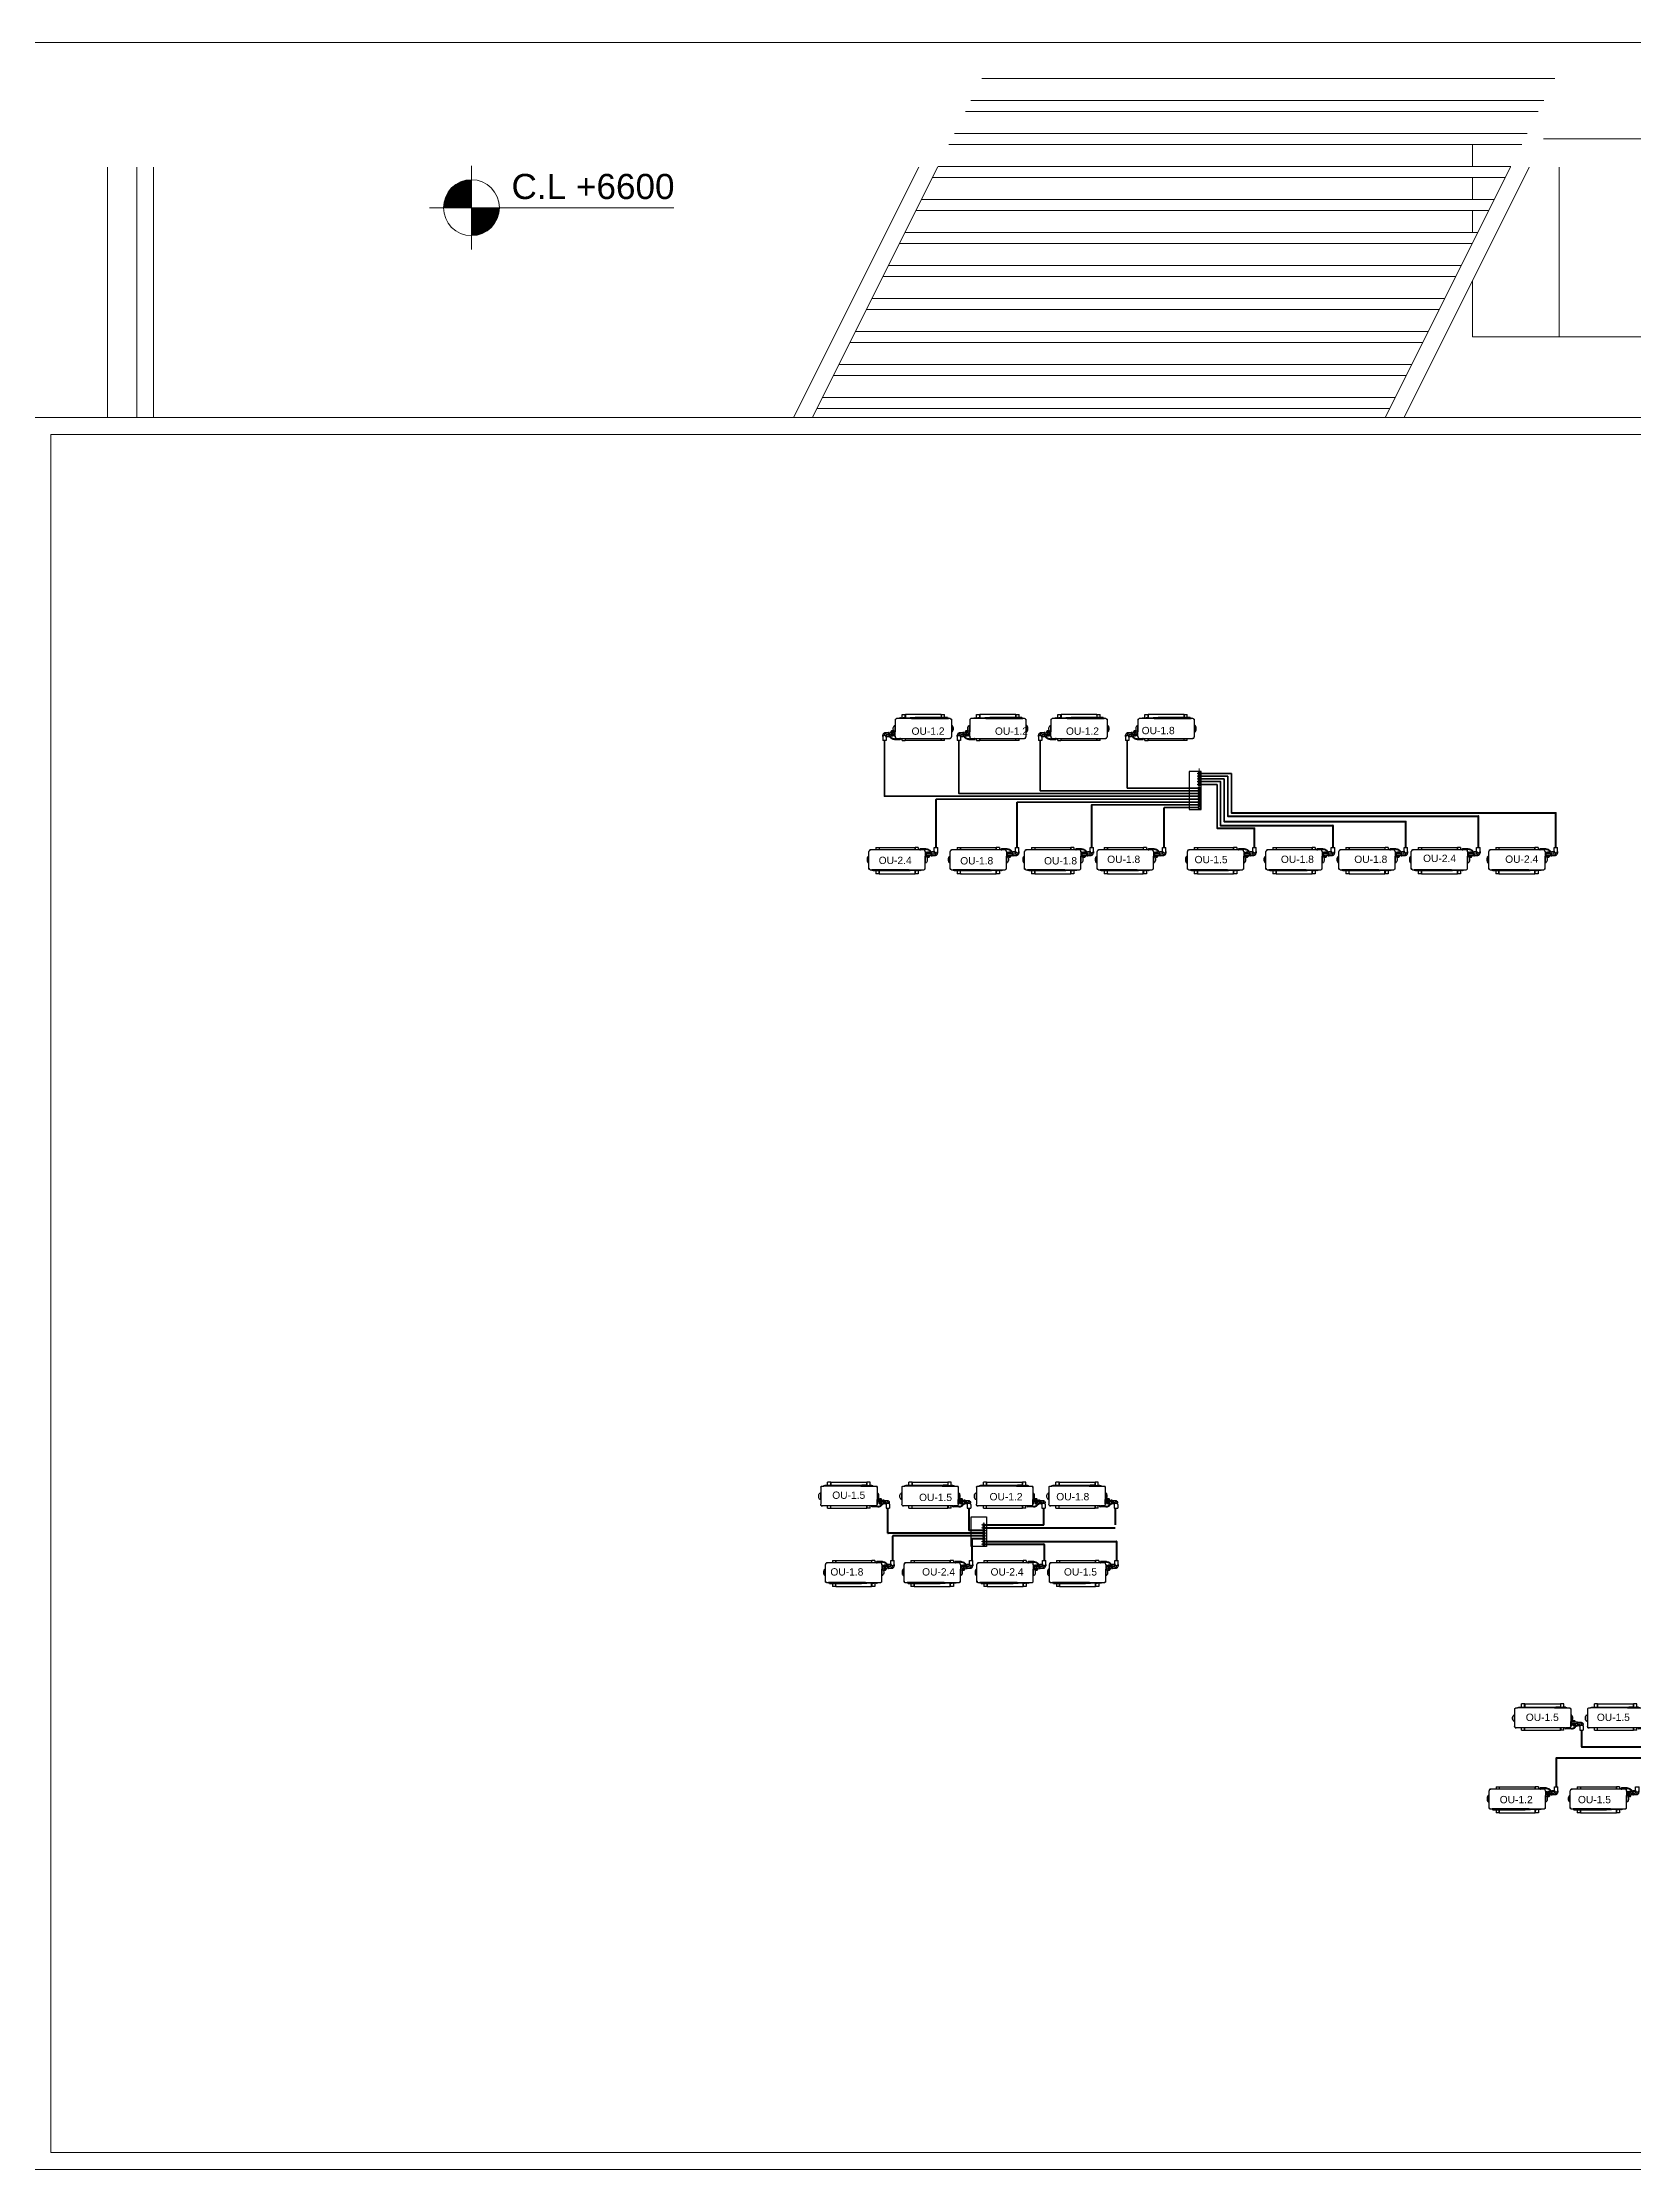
# Model space of a CAD drawing. Header units: millimetres. Extents: x -160614 to 59925, y -157025 to 0.
# Drawn here: x 480 to 22180, y -110198 to -81182 of the extents above; entities that cross this region are included whole.
import ezdxf

# ---------------------------------------------------------------- set-up
doc = ezdxf.new("R2010")
doc.units = ezdxf.units.MM
doc.header["$LTSCALE"] = 8
doc.linetypes.add('AXES', pattern=[50.8, 31.75, -6.35, 6.35, -6.35])
for name, color, linetype in [('12-EQUIPMENT', 12, 'Continuous'), ('A-OPEN', 4, 'Continuous'), ('A-Wall-cmu-patt', 9, 'Continuous'), ('ProfileEdges', 7, 'Continuous'), ('REF', 42, 'Continuous'), ('REF-thin', 8, 'Continuous')]:
    doc.layers.add(name, color=color, linetype=linetype)
for name, color, linetype, lineweight in [('Dims', 9, 'Continuous', 5), ('Frame', 9, 'Continuous', 9), ('Proj', 9, 'Continuous', 5)]:
    doc.layers.add(name, color=color, linetype=linetype, lineweight=lineweight)
doc.styles.add('ARIAL', font='arial.ttf')
doc.styles.get("Standard").update_dxf_attribs({"font": 'ARIALUNI.TTF'})

# ---------------------------------------------------------------- blocks, each defined once
blk = doc.blocks.new('pl')
at = {"layer": 'ProfileEdges', "color": 1}
for p, q in [((-0.498, 0.066), (-0.5, 0.058)), ((-0.5, 0.058), (-0.5, 0.048)), ((-0.5, 0.048), (-0.5, 0.038)), ((-0.5, 0.038), (-0.498, 0.029)), ((-0.495, 0.074), (-0.498, 0.066)), ((-0.498, 0.029), (-0.495, 0.022)), ((-0.491, 0.08), (-0.495, 0.074)), ((-0.495, 0.022), (-0.491, 0.016)), ((-0.487, 0.084), (-0.491, 0.08)), ((-0.491, 0.016), (-0.487, 0.012)), ((-0.482, 0.085), (-0.487, 0.084)), ((-0.487, 0.012), (-0.482, 0.011)), ((-0.482, 0.081), (-0.482, 0.085)), ((-0.482, 0.085), (-0.478, 0.085)), ((-0.482, 0.076), (-0.482, 0.081)), ((-0.482, 0.081), (-0.478, 0.081)), ((-0.482, 0.07), (-0.482, 0.076)), ((-0.482, 0.076), (-0.478, 0.076)), ((-0.482, 0.063), (-0.482, 0.07)), ((-0.482, 0.07), (-0.478, 0.07)), ((-0.482, 0.056), (-0.482, 0.063)), ((-0.482, 0.063), (-0.478, 0.063)), ((-0.482, 0.048), (-0.482, 0.056)), ((-0.482, 0.056), (-0.478, 0.056)), ((-0.482, 0.048), (-0.478, 0.048)), ((-0.482, 0.04), (-0.482, 0.048)), ((-0.482, 0.033), (-0.482, 0.04)), ((-0.482, 0.04), (-0.478, 0.04)), ((-0.482, 0.026), (-0.482, 0.033)), ((-0.482, 0.033), (-0.478, 0.033)), ((-0.482, 0.02), (-0.482, 0.026)), ((-0.482, 0.026), (-0.478, 0.026)), ((-0.482, 0.015), (-0.482, 0.02)), ((-0.482, 0.02), (-0.478, 0.02)), ((-0.482, 0.011), (-0.482, 0.015)), ((-0.482, 0.015), (-0.478, 0.015)), ((-0.478, 0.011), (-0.482, 0.011)), ((-0.477, 0.144), (-0.478, 0.139)), ((-0.478, 0.085), (-0.478, 0.139)), ((-0.478, 0.081), (-0.478, 0.085)), ((-0.478, 0.076), (-0.478, 0.081)), ((-0.478, 0.07), (-0.478, 0.076)), ((-0.478, 0.063), (-0.478, 0.07)), ((-0.478, 0.056), (-0.478, 0.063)), ((-0.478, 0.048), (-0.478, 0.056)), ((-0.478, 0.04), (-0.478, 0.048)), ((-0.478, 0.033), (-0.478, 0.04)), ((-0.478, 0.026), (-0.478, 0.033)), ((-0.478, 0.02), (-0.478, 0.026)), ((-0.478, 0.015), (-0.478, 0.02)), ((-0.478, 0.011), (-0.478, 0.015)), ((-0.478, -0.049), (-0.478, 0.011)), ((-0.475, 0.148), (-0.477, 0.144)), ((-0.472, 0.152), (-0.475, 0.148)), ((-0.472, 0.158), (-0.472, 0.153)), ((-0.472, 0.158), (-0.458, 0.158)), ((-0.468, 0.156), (-0.472, 0.153)), ((-0.472, 0.153), (-0.472, 0.152)), ((-0.463, 0.158), (-0.468, 0.156)), ((-0.458, 0.158), (-0.463, 0.158)), ((-0.399, 0.158), (-0.458, 0.158)), ((-0.399, 0.183), (-0.363, 0.183)), ((-0.399, 0.183), (-0.399, 0.158)), ((-0.363, 0.158), (-0.399, 0.158)), ((-0.363, 0.183), (-0.363, 0.158)), ((-0.362, 0.158), (-0.363, 0.158)), ((-0.362, 0.183), (0.046, 0.183)), ((-0.362, 0.183), (-0.362, 0.158)), ((0.046, 0.158), (-0.362, 0.158)), ((0.046, 0.183), (0.046, 0.158)), ((0.047, 0.158), (0.046, 0.158)), ((0.083, 0.183), (0.047, 0.183)), ((0.047, 0.158), (0.047, 0.183)), ((0.083, 0.158), (0.047, 0.158)), ((0.083, 0.183), (0.083, 0.158)), ((0.102, 0.158), (0.083, 0.158)), ((0.102, 0.169), (0.103, 0.17)), ((0.102, 0.169), (0.102, 0.169)), ((0.102, 0.168), (0.102, 0.169)), ((0.102, 0.167), (0.102, 0.168)), ((0.102, 0.168), (0.102, 0.158)), ((0.102, 0.166), (0.102, 0.167)), ((0.103, 0.166), (0.102, 0.166)), ((0.102, 0.158), (0.108, 0.158)), ((0.103, 0.17), (0.104, 0.17)), ((0.103, 0.17), (0.103, 0.17)), ((0.103, 0.165), (0.103, 0.166)), ((0.103, 0.166), (0.103, 0.165)), ((0.103, 0.165), (0.103, 0.165)), ((0.104, 0.164), (0.103, 0.165)), ((0.103, 0.165), (0.104, 0.165)), ((0.104, 0.17), (0.105, 0.17)), ((0.17, 0.17), (0.104, 0.17)), ((0.104, 0.165), (0.105, 0.164)), ((0.105, 0.164), (0.104, 0.164)), ((0.106, 0.164), (0.105, 0.164)), ((0.105, 0.164), (0.105, 0.164)), ((0.105, 0.164), (0.106, 0.164)), ((0.105, 0.164), (0.105, 0.164)), ((0.106, 0.164), (0.106, 0.164)), ((0.108, 0.164), (0.106, 0.164)), ((0.108, 0.164), (0.108, 0.158)), ((0.17, 0.164), (0.108, 0.164)), ((0.142, 0.158), (0.108, 0.158)), ((0.156, 0.158), (0.142, 0.158)), ((0.147, 0.158), (0.142, 0.158)), ((0.152, 0.156), (0.147, 0.158)), ((0.156, 0.153), (0.152, 0.156)), ((0.156, 0.158), (0.156, 0.153)), ((0.156, 0.152), (0.156, 0.153)), ((0.159, 0.148), (0.156, 0.152)), ((0.161, 0.144), (0.159, 0.148)), ((0.162, 0.139), (0.161, 0.144)), ((0.162, 0.134), (0.162, 0.139)), ((0.162, 0.134), (0.17, 0.134)), ((0.162, 0.134), (0.162, 0.085)), ((0.162, 0.081), (0.162, 0.085)), ((0.162, 0.085), (0.166, 0.085)), ((0.162, 0.076), (0.162, 0.081)), ((0.166, 0.081), (0.162, 0.081)), ((0.162, 0.07), (0.162, 0.076)), ((0.166, 0.076), (0.162, 0.076)), ((0.162, 0.063), (0.162, 0.07)), ((0.166, 0.07), (0.162, 0.07)), ((0.162, 0.056), (0.162, 0.063)), ((0.166, 0.063), (0.162, 0.063)), ((0.162, 0.048), (0.162, 0.056)), ((0.166, 0.056), (0.162, 0.056)), ((0.162, 0.04), (0.162, 0.048)), ((0.166, 0.048), (0.162, 0.048)), ((0.162, 0.033), (0.162, 0.04)), ((0.166, 0.04), (0.162, 0.04)), ((0.162, 0.026), (0.162, 0.033)), ((0.166, 0.033), (0.162, 0.033)), ((0.162, 0.02), (0.162, 0.026)), ((0.166, 0.026), (0.162, 0.026)), ((0.162, 0.015), (0.162, 0.02)), ((0.166, 0.02), (0.162, 0.02)), ((0.162, 0.011), (0.162, 0.015)), ((0.166, 0.015), (0.162, 0.015)), ((0.162, -0.049), (0.162, 0.011)), ((0.166, 0.011), (0.162, 0.011)), ((0.166, 0.081), (0.166, 0.085)), ((0.166, 0.085), (0.171, 0.084)), ((0.166, 0.076), (0.166, 0.081)), ((0.166, 0.07), (0.166, 0.076)), ((0.166, 0.063), (0.166, 0.07)), ((0.166, 0.056), (0.166, 0.063)), ((0.166, 0.048), (0.166, 0.056)), ((0.166, 0.04), (0.166, 0.048)), ((0.166, 0.033), (0.166, 0.04)), ((0.166, 0.026), (0.166, 0.033)), ((0.166, 0.02), (0.166, 0.026)), ((0.166, 0.015), (0.166, 0.02)), ((0.166, 0.011), (0.166, 0.015)), ((0.171, 0.012), (0.166, 0.011)), ((0.17, 0.17), (0.17, 0.17)), ((0.17, 0.17), (0.17, 0.17)), ((0.17, 0.169), (0.17, 0.17)), ((0.17, 0.17), (0.175, 0.17)), ((0.17, 0.169), (0.17, 0.169)), ((0.17, 0.168), (0.17, 0.169)), ((0.17, 0.167), (0.17, 0.168)), ((0.17, 0.166), (0.17, 0.167)), ((0.17, 0.166), (0.17, 0.166)), ((0.17, 0.165), (0.17, 0.166)), ((0.17, 0.165), (0.17, 0.165)), ((0.17, 0.164), (0.17, 0.165)), ((0.17, 0.164), (0.17, 0.164)), ((0.17, 0.164), (0.174, 0.164)), ((0.17, 0.134), (0.17, 0.134)), ((0.17, 0.134), (0.171, 0.133)), ((0.171, 0.133), (0.172, 0.133)), ((0.171, 0.133), (0.171, 0.133)), ((0.171, 0.084), (0.172, 0.083)), ((0.175, 0.016), (0.171, 0.012)), ((0.172, 0.133), (0.172, 0.132)), ((0.172, 0.132), (0.172, 0.132)), ((0.172, 0.132), (0.172, 0.113)), ((0.172, 0.124), (0.172, 0.124)), ((0.172, 0.122), (0.172, 0.122)), ((0.19, 0.113), (0.172, 0.113)), ((0.172, 0.113), (0.172, 0.095)), ((0.19, 0.095), (0.172, 0.095)), ((0.172, 0.083), (0.172, 0.095)), ((0.172, 0.086), (0.172, 0.086)), ((0.172, 0.084), (0.172, 0.084)), ((0.172, 0.083), (0.175, 0.08)), ((0.174, 0.164), (0.178, 0.163)), ((0.175, 0.17), (0.179, 0.169)), ((0.175, 0.08), (0.179, 0.074)), ((0.179, 0.022), (0.175, 0.016)), ((0.178, 0.163), (0.182, 0.163)), ((0.179, 0.169), (0.183, 0.169)), ((0.179, 0.074), (0.182, 0.066)), ((0.182, 0.029), (0.179, 0.022)), ((0.182, 0.163), (0.186, 0.162)), ((0.182, 0.066), (0.184, 0.058)), ((0.184, 0.038), (0.182, 0.029)), ((0.183, 0.169), (0.188, 0.167)), ((0.184, 0.058), (0.184, 0.048)), ((0.184, 0.048), (0.184, 0.038)), ((0.185, 0.126), (0.192, 0.134)), ((0.185, 0.125), (0.185, 0.126)), ((0.185, 0.126), (0.185, 0.126)), ((0.185, 0.12), (0.185, 0.125)), ((0.185, 0.12), (0.185, 0.12)), ((0.185, 0.12), (0.185, 0.12)), ((0.19, 0.114), (0.185, 0.12)), ((0.19, 0.094), (0.185, 0.089)), ((0.185, 0.088), (0.185, 0.089)), ((0.185, 0.088), (0.185, 0.083)), ((0.185, 0.088), (0.185, 0.088)), ((0.185, 0.083), (0.185, 0.083)), ((0.185, 0.083), (0.185, 0.082)), ((0.185, 0.082), (0.192, 0.074)), ((0.186, 0.162), (0.19, 0.161)), ((0.188, 0.167), (0.192, 0.166)), ((0.19, 0.161), (0.194, 0.159)), ((0.19, 0.129), (0.191, 0.13)), ((0.19, 0.128), (0.19, 0.129)), ((0.19, 0.127), (0.19, 0.128)), ((0.19, 0.126), (0.19, 0.127)), ((0.19, 0.127), (0.19, 0.127)), ((0.19, 0.126), (0.19, 0.125)), ((0.19, 0.125), (0.191, 0.123)), ((0.19, 0.114), (0.19, 0.113)), ((0.192, 0.111), (0.19, 0.114)), ((0.19, 0.113), (0.19, 0.11)), ((0.193, 0.095), (0.19, 0.095)), ((0.19, 0.094), (0.19, 0.095)), ((0.19, 0.089), (0.19, 0.094)), ((0.19, 0.087), (0.19, 0.089)), ((0.191, 0.086), (0.19, 0.087)), ((0.191, 0.13), (0.193, 0.132)), ((0.191, 0.13), (0.191, 0.13)), ((0.191, 0.123), (0.192, 0.122)), ((0.192, 0.085), (0.191, 0.086)), ((0.192, 0.166), (0.196, 0.164)), ((0.192, 0.134), (0.205, 0.134)), ((0.192, 0.134), (0.192, 0.134)), ((0.192, 0.122), (0.194, 0.121)), ((0.192, 0.111), (0.192, 0.111)), ((0.205, 0.111), (0.192, 0.111)), ((0.194, 0.084), (0.192, 0.085)), ((0.192, 0.074), (0.205, 0.074)), ((0.192, 0.074), (0.192, 0.074)), ((0.193, 0.132), (0.194, 0.133)), ((0.193, 0.132), (0.193, 0.132)), ((0.194, 0.159), (0.197, 0.157)), ((0.194, 0.133), (0.196, 0.133)), ((0.194, 0.121), (0.196, 0.12)), ((0.196, 0.083), (0.194, 0.084)), ((0.196, 0.164), (0.2, 0.163)), ((0.196, 0.133), (0.199, 0.133)), ((0.196, 0.12), (0.199, 0.12)), ((0.196, 0.098), (0.199, 0.098)), ((0.199, 0.083), (0.196, 0.083)), ((0.197, 0.157), (0.201, 0.155)), ((0.199, 0.133), (0.201, 0.133)), ((0.199, 0.12), (0.201, 0.12)), ((0.199, 0.098), (0.201, 0.098)), ((0.201, 0.083), (0.199, 0.083)), ((0.2, 0.163), (0.204, 0.16)), ((0.201, 0.155), (0.204, 0.153)), ((0.201, 0.133), (0.203, 0.133)), ((0.201, 0.12), (0.203, 0.121)), ((0.203, 0.084), (0.201, 0.083)), ((0.203, 0.133), (0.205, 0.132)), ((0.203, 0.121), (0.205, 0.122)), ((0.205, 0.085), (0.203, 0.084)), ((0.204, 0.16), (0.207, 0.158)), ((0.204, 0.153), (0.205, 0.152)), ((0.205, 0.152), (0.206, 0.152)), ((0.205, 0.134), (0.205, 0.134)), ((0.205, 0.134), (0.212, 0.126)), ((0.205, 0.132), (0.205, 0.132)), ((0.205, 0.132), (0.206, 0.13)), ((0.205, 0.122), (0.206, 0.123)), ((0.208, 0.114), (0.205, 0.111)), ((0.205, 0.111), (0.205, 0.111)), ((0.208, 0.095), (0.205, 0.095)), ((0.206, 0.086), (0.205, 0.085)), ((0.205, 0.074), (0.212, 0.082)), ((0.205, 0.074), (0.205, 0.074)), ((0.206, 0.152), (0.207, 0.151)), ((0.206, 0.13), (0.207, 0.129)), ((0.206, 0.13), (0.206, 0.13)), ((0.206, 0.123), (0.207, 0.125)), ((0.207, 0.087), (0.206, 0.086)), ((0.207, 0.158), (0.209, 0.157)), ((0.207, 0.151), (0.208, 0.15)), ((0.207, 0.129), (0.207, 0.128)), ((0.207, 0.128), (0.208, 0.127)), ((0.207, 0.125), (0.208, 0.126)), ((0.208, 0.089), (0.207, 0.087)), ((0.208, 0.15), (0.209, 0.149)), ((0.208, 0.126), (0.208, 0.127)), ((0.208, 0.127), (0.208, 0.127)), ((0.212, 0.12), (0.208, 0.114)), ((0.208, 0.114), (0.208, 0.113)), ((0.229, 0.113), (0.208, 0.113)), ((0.208, 0.113), (0.208, 0.11)), ((0.208, 0.094), (0.208, 0.095)), ((0.229, 0.095), (0.208, 0.095)), ((0.212, 0.089), (0.208, 0.094)), ((0.208, 0.089), (0.208, 0.094)), ((0.209, 0.157), (0.21, 0.156)), ((0.209, 0.149), (0.21, 0.148)), ((0.21, 0.156), (0.211, 0.155)), ((0.21, 0.148), (0.211, 0.147)), ((0.211, 0.155), (0.212, 0.154)), ((0.211, 0.147), (0.212, 0.146)), ((0.212, 0.154), (0.213, 0.153)), ((0.212, 0.146), (0.213, 0.145)), ((0.212, 0.126), (0.212, 0.126)), ((0.212, 0.126), (0.212, 0.125)), ((0.212, 0.12), (0.212, 0.125)), ((0.212, 0.12), (0.212, 0.12)), ((0.212, 0.12), (0.212, 0.12)), ((0.212, 0.088), (0.212, 0.089)), ((0.212, 0.088), (0.212, 0.088)), ((0.212, 0.088), (0.212, 0.083)), ((0.212, 0.082), (0.212, 0.083)), ((0.212, 0.083), (0.212, 0.083)), ((0.213, 0.153), (0.214, 0.152)), ((0.213, 0.145), (0.213, 0.144)), ((0.213, 0.144), (0.214, 0.143)), ((0.214, 0.152), (0.215, 0.151)), ((0.214, 0.143), (0.215, 0.141)), ((0.215, 0.151), (0.216, 0.15)), ((0.215, 0.141), (0.217, 0.139)), ((0.216, 0.15), (0.217, 0.148)), ((0.217, 0.148), (0.218, 0.147)), ((0.217, 0.139), (0.219, 0.137)), ((0.218, 0.147), (0.219, 0.146)), ((0.219, 0.146), (0.22, 0.145)), ((0.219, 0.137), (0.221, 0.135)), ((0.22, 0.145), (0.221, 0.143)), ((0.221, 0.143), (0.223, 0.141)), ((0.221, 0.135), (0.223, 0.133)), ((0.223, 0.141), (0.224, 0.14)), ((0.223, 0.133), (0.225, 0.132)), ((0.224, 0.14), (0.226, 0.139)), ((0.225, 0.132), (0.228, 0.131)), ((0.226, 0.139), (0.228, 0.137)), ((0.228, 0.137), (0.23, 0.137)), ((0.228, 0.131), (0.231, 0.13)), ((0.229, 0.117), (0.229, 0.117)), ((0.229, 0.116), (0.229, 0.117)), ((0.229, 0.117), (0.229, 0.117)), ((0.229, 0.117), (0.229, 0.117)), ((0.229, 0.117), (0.23, 0.117)), ((0.229, 0.116), (0.229, 0.113)), ((0.229, 0.113), (0.229, 0.113)), ((0.229, 0.113), (0.229, 0.113)), ((0.229, 0.095), (0.229, 0.113)), ((0.229, 0.095), (0.229, 0.095)), ((0.229, 0.095), (0.229, 0.095)), ((0.229, 0.092), (0.229, 0.095)), ((0.229, 0.092), (0.229, 0.091)), ((0.229, 0.092), (0.229, 0.092)), ((0.229, 0.091), (0.229, 0.091)), ((0.229, 0.091), (0.23, 0.091)), ((0.229, 0.091), (0.229, 0.091)), ((0.23, 0.137), (0.232, 0.136)), ((0.23, 0.117), (0.238, 0.117)), ((0.23, 0.117), (0.23, 0.117)), ((0.23, 0.091), (0.238, 0.091)), ((0.23, 0.091), (0.23, 0.091)), ((0.231, 0.13), (0.234, 0.13)), ((0.232, 0.136), (0.234, 0.136)), ((0.234, 0.136), (0.236, 0.136)), ((0.234, 0.13), (0.236, 0.13)), ((0.236, 0.136), (0.237, 0.135)), ((0.236, 0.135), (0.236, 0.136)), ((0.266, 0.136), (0.236, 0.136)), ((0.236, 0.134), (0.236, 0.135)), ((0.236, 0.135), (0.236, 0.135)), ((0.236, 0.135), (0.236, 0.135)), ((0.236, 0.133), (0.236, 0.134)), ((0.236, 0.133), (0.236, 0.133)), ((0.236, 0.132), (0.236, 0.133)), ((0.236, 0.131), (0.236, 0.132)), ((0.236, 0.13), (0.236, 0.131)), ((0.236, 0.13), (0.236, 0.13)), ((0.236, 0.13), (0.236, 0.13)), ((0.236, 0.13), (0.236, 0.13)), ((0.236, 0.13), (0.236, 0.13)), ((0.266, 0.13), (0.236, 0.13)), ((0.237, 0.135), (0.237, 0.135)), ((0.238, 0.117), (0.239, 0.117)), ((0.238, 0.117), (0.238, 0.117)), ((0.238, 0.117), (0.238, 0.117)), ((0.238, 0.117), (0.238, 0.117)), ((0.238, 0.113), (0.239, 0.113)), ((0.238, 0.095), (0.239, 0.095)), ((0.238, 0.091), (0.238, 0.091)), ((0.238, 0.091), (0.239, 0.091)), ((0.238, 0.091), (0.238, 0.091)), ((0.238, 0.091), (0.238, 0.091)), ((0.239, 0.117), (0.239, 0.116)), ((0.239, 0.117), (0.239, 0.117)), ((0.239, 0.116), (0.239, 0.113)), ((0.239, 0.113), (0.257, 0.113)), ((0.239, 0.113), (0.239, 0.113)), ((0.239, 0.096), (0.239, 0.113)), ((0.239, 0.095), (0.239, 0.096)), ((0.239, 0.096), (0.239, 0.095)), ((0.239, 0.095), (0.257, 0.095)), ((0.239, 0.095), (0.239, 0.095)), ((0.239, 0.092), (0.239, 0.095)), ((0.239, 0.095), (0.239, 0.095)), ((0.239, 0.095), (0.239, 0.095)), ((0.239, 0.092), (0.239, 0.092)), ((0.239, 0.091), (0.239, 0.092)), ((0.257, 0.113), (0.258, 0.113)), ((0.257, 0.095), (0.26, 0.095)), ((0.257, 0.095), (0.276, 0.095)), ((0.258, 0.113), (0.259, 0.113)), ((0.259, 0.113), (0.261, 0.114)), ((0.26, 0.095), (0.264, 0.096)), ((0.261, 0.114), (0.262, 0.114)), ((0.262, 0.114), (0.263, 0.115)), ((0.263, 0.115), (0.264, 0.116)), ((0.264, 0.117), (0.265, 0.118)), ((0.264, 0.116), (0.264, 0.117)), ((0.264, 0.096), (0.267, 0.097)), ((0.265, 0.183), (0.304, 0.183)), ((0.265, 0.143), (0.265, 0.183)), ((0.265, 0.143), (0.266, 0.139)), ((0.265, 0.118), (0.266, 0.119)), ((0.266, 0.139), (0.266, 0.138)), ((0.266, 0.138), (0.267, 0.136)), ((0.266, 0.138), (0.266, 0.136)), ((0.266, 0.135), (0.266, 0.136)), ((0.267, 0.136), (0.266, 0.136)), ((0.266, 0.13), (0.266, 0.13)), ((0.266, 0.13), (0.266, 0.123)), ((0.273, 0.13), (0.266, 0.13)), ((0.266, 0.121), (0.266, 0.123)), ((0.266, 0.12), (0.266, 0.121)), ((0.266, 0.119), (0.266, 0.12)), ((0.267, 0.136), (0.268, 0.135)), ((0.267, 0.097), (0.27, 0.099)), ((0.268, 0.135), (0.271, 0.131)), ((0.27, 0.099), (0.273, 0.101)), ((0.271, 0.131), (0.273, 0.13)), ((0.273, 0.13), (0.275, 0.128)), ((0.273, 0.101), (0.276, 0.103)), ((0.275, 0.128), (0.279, 0.126)), ((0.276, 0.103), (0.278, 0.106)), ((0.276, 0.095), (0.279, 0.095)), ((0.278, 0.106), (0.28, 0.109)), ((0.279, 0.126), (0.284, 0.126)), ((0.279, 0.095), (0.283, 0.096)), ((0.28, 0.109), (0.282, 0.112)), ((0.282, 0.112), (0.283, 0.115)), ((0.283, 0.115), (0.284, 0.117)), ((0.283, 0.096), (0.286, 0.097)), ((0.284, 0.126), (0.285, 0.126)), ((0.284, 0.126), (0.284, 0.126)), ((0.284, 0.122), (0.284, 0.126)), ((0.284, 0.119), (0.284, 0.122)), ((0.284, 0.119), (0.285, 0.12)), ((0.284, 0.118), (0.284, 0.119)), ((0.284, 0.117), (0.284, 0.119)), ((0.284, 0.117), (0.284, 0.118)), ((0.285, 0.126), (0.29, 0.126)), ((0.285, 0.123), (0.285, 0.126)), ((0.285, 0.121), (0.285, 0.123)), ((0.285, 0.12), (0.285, 0.121)), ((0.286, 0.097), (0.289, 0.099)), ((0.289, 0.099), (0.292, 0.101)), ((0.29, 0.126), (0.294, 0.128)), ((0.292, 0.101), (0.295, 0.103)), ((0.294, 0.128), (0.298, 0.131)), ((0.295, 0.103), (0.297, 0.106)), ((0.297, 0.106), (0.299, 0.109)), ((0.298, 0.131), (0.301, 0.135)), ((0.299, 0.109), (0.301, 0.112)), ((0.301, 0.135), (0.303, 0.138)), ((0.301, 0.112), (0.302, 0.115)), ((0.302, 0.119), (0.303, 0.122)), ((0.302, 0.115), (0.302, 0.119)), ((0.303, 0.139), (0.304, 0.143)), ((0.303, 0.138), (0.303, 0.139)), ((0.303, 0.138), (0.303, 0.122)), ((0.304, 0.143), (0.304, 0.183)), ((-0.477, -0.054), (-0.478, -0.049)), ((-0.478, -0.062), (-0.478, -0.049)), ((-0.478, -0.062), (-0.472, -0.062)), ((-0.477, -0.054), (-0.475, -0.058)), ((-0.475, -0.058), (-0.472, -0.062)), ((-0.472, -0.062), (-0.468, -0.066)), ((-0.472, -0.062), (-0.472, -0.062)), ((-0.468, -0.066), (-0.463, -0.068)), ((-0.463, -0.068), (-0.458, -0.068)), ((-0.458, -0.068), (-0.444, -0.068)), ((-0.444, -0.068), (-0.444, -0.073)), ((-0.056, -0.068), (-0.444, -0.068)), ((-0.444, -0.073), (-0.432, -0.073)), ((-0.432, -0.073), (-0.432, -0.078)), ((-0.067, -0.073), (-0.432, -0.073)), ((-0.432, -0.078), (-0.399, -0.078)), ((-0.399, -0.078), (-0.399, -0.113)), ((-0.399, -0.078), (-0.363, -0.078)), ((-0.363, -0.113), (-0.399, -0.113)), ((-0.363, -0.078), (-0.363, -0.107)), ((-0.363, -0.078), (-0.362, -0.078)), ((-0.362, -0.107), (-0.363, -0.107)), ((-0.363, -0.107), (-0.363, -0.113)), ((-0.362, -0.113), (-0.363, -0.113)), ((-0.362, -0.107), (-0.362, -0.078)), ((-0.362, -0.078), (-0.067, -0.078)), ((-0.362, -0.107), (-0.362, -0.113)), ((-0.362, -0.113), (0.046, -0.113)), ((-0.067, -0.073), (-0.067, -0.076)), ((-0.056, -0.073), (-0.067, -0.073)), ((-0.067, -0.076), (-0.067, -0.078)), ((-0.067, -0.076), (-0.009, -0.076)), ((-0.056, -0.068), (-0.056, -0.073)), ((-0.022, -0.068), (-0.056, -0.068)), ((-0.022, -0.068), (-0.022, -0.072)), ((-0.022, -0.068), (0.116, -0.068)), ((-0.009, -0.072), (-0.022, -0.072)), ((-0.009, -0.072), (-0.009, -0.076)), ((-0.009, -0.072), (0.043, -0.072)), ((0.043, -0.076), (-0.009, -0.076)), ((0.043, -0.072), (0.043, -0.076)), ((0.047, -0.072), (0.043, -0.072)), ((0.043, -0.076), (0.046, -0.076)), ((0.046, -0.107), (0.046, -0.076)), ((0.047, -0.107), (0.046, -0.107)), ((0.046, -0.113), (0.046, -0.107)), ((0.047, -0.113), (0.046, -0.113)), ((0.047, -0.072), (0.047, -0.107)), ((0.047, -0.072), (0.056, -0.072)), ((0.047, -0.107), (0.047, -0.113)), ((0.083, -0.113), (0.047, -0.113)), ((0.056, -0.072), (0.059, -0.072)), ((0.056, -0.072), (0.056, -0.075)), ((0.056, -0.075), (0.059, -0.075)), ((0.059, -0.072), (0.07, -0.072)), ((0.059, -0.072), (0.059, -0.075)), ((0.059, -0.075), (0.07, -0.075)), ((0.07, -0.072), (0.07, -0.075)), ((0.07, -0.072), (0.073, -0.072)), ((0.073, -0.072), (0.073, -0.075)), ((0.102, -0.072), (0.073, -0.072)), ((0.083, -0.075), (0.073, -0.075)), ((0.083, -0.075), (0.083, -0.113)), ((0.102, -0.075), (0.083, -0.075)), ((0.102, -0.072), (0.104, -0.072)), ((0.102, -0.072), (0.102, -0.075)), ((0.102, -0.075), (0.104, -0.075)), ((0.104, -0.072), (0.104, -0.075)), ((0.104, -0.072), (0.116, -0.072)), ((0.116, -0.068), (0.142, -0.068)), ((0.116, -0.068), (0.116, -0.072)), ((0.142, -0.068), (0.147, -0.068)), ((0.147, -0.068), (0.152, -0.066)), ((0.152, -0.066), (0.156, -0.062)), ((0.156, -0.062), (0.159, -0.058)), ((0.162, -0.062), (0.156, -0.062)), ((0.156, -0.062), (0.156, -0.062)), ((0.159, -0.058), (0.161, -0.054)), ((0.161, -0.054), (0.162, -0.049)), ((0.162, -0.062), (0.162, -0.049))]:
    blk.add_line(p, q, dxfattribs=at)

msp = doc.modelspace()

# ---------------------------------------------------------------- linework, layer by layer
at = {"layer": 'A-OPEN'}
for points in [[(16118.2, -91644.7), (16285, -91644.7), (16285, -91127.6), (16118.2, -91127.6)], [(13355, -101697.6), (13145.5, -101697.6), (13145.5, -101296.1), (13355, -101296.1)]]:
    msp.add_lwpolyline(points, close=True, dxfattribs=at)
at = {"layer": 'Dims'}
for p, q in [((6329.7, -82863.8), (6329.7, -84006.8)), ((5758.2, -83435.3), (9091.2, -83435.3))]:
    msp.add_line(p, q, dxfattribs=at)
at = {"layer": 'Dims', "const_width": 381}
for points in [[(6139.2, -83435.3, -0.4142136), (6329.7, -83244.8, -1)], [(6329.7, -83625.8, 0.4142136), (6520.2, -83435.3, 1)]]:
    msp.add_lwpolyline(points, format="xyb", dxfattribs=at)
at = {"layer": 'Dims'}
msp.add_circle((6329.7, -83435.3), 381, dxfattribs=at)
at = {"layer": 'Frame'}
msp.add_line((59699.5, -81182.3), (-9887.5, -81182.3), dxfattribs=at)
at = {"layer": 'Proj'}
for p, q in [((13292.5, -81672.6, 0), (21105.9, -81672.6, 0)), ((13142.5, -81972.6, 0), (20955.9, -81972.6, 0)), ((13067.5, -82122.6, 0), (20880.9, -82122.6, 0)), ((12842.5, -82572.6, 0), (20655.9, -82572.6, 0)), ((12917.5, -82422.6, 0), (20730.9, -82422.6, 0)), ((1365, -86297.6, 0), (1365, -82882.2, 0)), ((1365, -86297.6, 0), (1365, -82882.2, 0)), ((1765, -86297.6, 0), (1765, -82882.2, 0)), ((1765, -86297.6, 0), (1765, -82882.2, 0)), ((1995, -86297.6, 0), (1995, -82882.2, 0)), ((1995, -86297.6, 0), (1995, -82882.2, 0)), ((12692.5, -82872.6, 0), (20505.9, -82872.6, 0)), ((18793.4, -86297.6, 0), (20501.1, -82882.2, 0)), ((19050.6, -86297.6, 0), (20758.3, -82882.2, 0)), ((21165, -82882.2, 0), (21165, -85197.6, 0)), ((12617.5, -83022.6, 0), (20430.9, -83022.6, 0)), ((12392.5, -83472.6, 0), (20205.9, -83472.6, 0)), ((12467.5, -83322.6, 0), (20280.9, -83322.6, 0)), ((12242.5, -83772.6, 0), (20055.9, -83772.6, 0)), ((12167.5, -83922.6, 0), (19980.9, -83922.6, 0)), ((11942.5, -84372.6, 0), (19755.9, -84372.6, 0)), ((12017.5, -84222.6, 0), (19830.9, -84222.6, 0)), ((11792.5, -84672.6, 0), (19605.9, -84672.6, 0)), ((11717.5, -84822.6, 0), (19530.9, -84822.6, 0)), ((11492.5, -85272.6, 0), (19305.9, -85272.6, 0)), ((11567.5, -85122.6, 0), (19380.9, -85122.6, 0)), ((11342.5, -85572.6, 0), (19155.9, -85572.6, 0)), ((11267.5, -85722.6, 0), (19080.9, -85722.6, 0)), ((11042.5, -86172.6, 0), (18855.9, -86172.6, 0)), ((11117.5, -86022.6, 0), (18930.9, -86022.6, 0))]:
    msp.add_line(p, q, dxfattribs=at)
at = {"layer": 'Proj', "elevation": 0}
for points in [[(19985, -82872.6), (19985, -82572.6)], [(20950.6, -82497.6), (27596.9, -82497.6)], [(10722.9, -86297.6), (12430.6, -82882.2)], [(10980, -86297.6), (12687.8, -82882.2)], [(19985, -83322.6), (19985, -83022.6)], [(19985, -83772.6), (19985, -83472.6)], [(26246.9, -85197.6), (19985, -85197.6), (19985, -84428.8)], [(52385, -99227.6), (52385, -110197.6), (365, -110197.6), (365, -86297.6), (51785, -86297.6)], [(52155, -99227.6), (52155, -109967.6), (595, -109967.6), (595, -86527.6), (51785, -86527.6)]]:
    msp.add_lwpolyline(points, dxfattribs=at)
at = {"layer": 'REF', "lineweight": 35}
for p, q in [((11962.7, -90704.7), (11962.7, -91463.3)), ((12978.8, -90704.7), (12978.8, -91425.8)), ((14086.2, -90704.7), (14086.2, -91388.3)), ((15274.3, -90704.7), (15274.3, -91350.8)), ((16257.7, -91390.4), (14088.3, -91390.4)), ((16257.7, -91352.9), (15276.4, -91352.9)), ((16257.7, -91152.5), (16692.8, -91152.5)), ((16257.7, -91190), (16643.2, -91190)), ((16257.7, -91227.5), (16593.7, -91227.5)), ((16257.7, -91265), (16546.2, -91265)), ((16257.7, -91302.5), (16498.8, -91302.5)), ((16500.9, -91304.7), (16500.9, -91898.5)), ((16548.4, -91267.2), (16548.4, -91860)), ((16595.8, -91229.7), (16595.8, -91806)), ((16645.4, -91192.2), (16645.4, -91734.3)), ((16694.9, -91154.7), (16694.9, -91689.6)), ((16257.7, -91465.4), (11964.8, -91465.4)), ((16257.7, -91504.9), (12669.1, -91504.9)), ((16257.7, -91427.9), (12980.9, -91427.9)), ((16257.7, -91544.2), (13776.6, -91544.2)), ((16257.7, -91580.7), (14792.6, -91580.7)), ((16257.7, -91619.2), (15781.7, -91619.2))]:
    msp.add_line(p, q, dxfattribs=at)
at = {"layer": 'REF', "lineweight": 50, "ltscale": 1.02}
for p, q in [((12667, -92165.9), (12667, -91507)), ((13774.4, -92165.9), (13774.4, -91546.3)), ((14790.5, -92165.9), (14790.5, -91582.8)), ((15779.6, -92165.9), (15779.6, -91621.3)), ((16503, -91900.6), (17008.8, -91900.6)), ((16550.5, -91862.2), (18080.3, -91862.2)), ((16597.9, -91808.1), (19075.1, -91808.1)), ((16647.5, -91736.4), (20063, -91736.4)), ((17010, -92165.9), (17010, -91901.9)), ((18081.5, -92165.9), (18081.5, -91863.4)), ((19076.3, -92165.9), (19076.3, -91809.4)), ((20064.3, -92165.9), (20064.3, -91737.7)), ((21121, -92165.9), (21121, -91693))]:
    msp.add_line(p, q, dxfattribs=at)
at = {"layer": 'REF', "lineweight": 50, "ltscale": 1.034}
msp.add_line((16697, -91691.7), (21119.7, -91691.7), dxfattribs=at)
at = {"layer": 'REF', "lineweight": 50}
for p, q in [((12011.1, -101515.7), (12008.9, -101174.9)), ((13117.9, -101478.2), (13117.9, -101174.9)), ((14135.5, -101403.2), (14135.5, -101174.9)), ((15113.5, -101403.2), (15113.5, -101174.9)), ((13318.1, -101518.2), (12013.6, -101518.2)), ((13318.1, -101480.7), (13120.4, -101480.7)), ((13318.1, -101405.7), (14133, -101405.7)), ((13318.1, -101443.2), (15111, -101443.2)), ((12075.4, -101558.2), (12075.4, -101890.1)), ((13318.1, -101555.7), (12077.9, -101555.7)), ((13153.6, -101595.7), (13153.6, -101890.1)), ((13318.1, -101593.2), (13156.1, -101593.2)), ((13318.1, -101630.7), (15125.7, -101630.7)), ((13318.1, -101668.2), (14138.3, -101668.2)), ((14140.8, -101670.7), (14140.3, -101890.1)), ((15128.2, -101633.2), (15128.2, -101890.1)), ((21474, -104432.8), (21474, -104202.7)), ((23585, -104435.3), (21476.5, -104435.3)), ((21126.5, -104587.8), (21126.5, -104978.3)), ((23585, -104585.3), (21129, -104585.3))]:
    msp.add_line(p, q, dxfattribs=at)
at = {"layer": 'REF', "linetype": 'Continuous', "lineweight": 15, "ltscale": 1.02}
for centre in [(16257.7, -91152.5), (16257.7, -91190), (16257.7, -91227.5), (16257.7, -91265), (16257.7, -91302.5), (16257.7, -91352.9), (16257.7, -91390.4), (16257.7, -91427.9), (16257.7, -91465.4), (16257.7, -91502.9), (16257.7, -91544.2), (16257.7, -91581.7), (16257.7, -91619.2), (13318.1, -101405.7), (13318.1, -101443.2), (13318.1, -101480.7), (13318.1, -101518.2), (13318.1, -101555.7), (13318.1, -101593.2), (13318.1, -101630.7), (13318.1, -101668.2)]:
    msp.add_circle(centre, 18.8, dxfattribs=at)
at = {"layer": 'REF', "lineweight": 35}
for centre, start, end in [((14088.3, -91388.3), 180, 270), ((15276.4, -91350.8), 180, 270), ((16593.7, -91229.7), 0, 90), ((16643.2, -91192.2), 0, 90), ((16692.8, -91154.7), 0, 90), ((11964.8, -91463.3), 180, 270), ((12669.1, -91507), 90, 180), ((12980.9, -91425.8), 180, 270), ((13776.6, -91546.3), 90, 180), ((14792.6, -91582.8), 90, 180), ((15781.7, -91621.3), 90, 180)]:
    msp.add_arc(centre, 2.12, start, end, dxfattribs=at)
at = {"layer": 'REF', "lineweight": 35, "ltscale": 1.034}
for centre in [(16498.8, -91304.7), (16546.2, -91267.2)]:
    msp.add_arc(centre, 2.12, 0, 90, dxfattribs=at)
at = {"layer": 'REF', "lineweight": 50, "ltscale": 1.02}
for centre, radius, start, end in [((16503, -91898.5), 2.12, 180, 270), ((16550.5, -91860), 2.12, 180, 270), ((16550.5, -91860), 2.12, 180, 270), ((16597.9, -91806), 2.12, 180, 270), ((16647.5, -91734.3), 2.12, 180, 270), ((17008.8, -91901.9), 1.25, 0, 90), ((18080.3, -91863.4), 1.25, 0, 90), ((19075.1, -91809.4), 1.25, 0, 90), ((20063, -91737.7), 1.25, 0, 90), ((21119.7, -91693), 1.25, 0, 90)]:
    msp.add_arc(centre, radius, start, end, dxfattribs=at)
at = {"layer": 'REF', "lineweight": 50, "ltscale": 1.034}
for centre, radius, start, end in [((16697, -91689.6), 2.12, 180, 270), ((12013.6, -101515.7), 2.5, 180.36814, 270), ((13120.4, -101478.2), 2.5, 180, 270), ((14133, -101403.2), 2.5, 270, 0), ((12077.9, -101558.2), 2.5, 90, 180), ((13156.1, -101595.7), 2.5, 90, 180), ((14138.3, -101670.7), 2.5, 359.84945, 90), ((21476.5, -104432.8), 2.5, 180, 270), ((21129, -104587.8), 2.5, 90, 180)]:
    msp.add_arc(centre, radius, start, end, dxfattribs=at)
at = {"layer": 'REF', "lineweight": 50}
msp.add_arc((15125.7, -101633.2), 2.5, 0, 90, dxfattribs=at)
at = {"layer": 'REF-thin', "linetype": 'AXES', "lineweight": 20, "ltscale": 1.02}
for p, q in [((16257.7, -91145), (16257.7, -91085)), ((16287.7, -91152.5), (16227.7, -91152.5)), ((16287.7, -91190), (16227.7, -91190)), ((16287.7, -91227.5), (16227.7, -91227.5)), ((16287.7, -91265), (16227.7, -91265)), ((16287.7, -91302.5), (16227.7, -91302.5)), ((16287.7, -91352.9), (16227.7, -91352.9)), ((16287.7, -91390.4), (16227.7, -91390.4)), ((16257.7, -91182.5), (16257.7, -91122.5)), ((16257.7, -91220), (16257.7, -91160)), ((16257.7, -91257.5), (16257.7, -91197.5)), ((16257.7, -91295), (16257.7, -91235)), ((16257.7, -91332.5), (16257.7, -91272.5)), ((16257.7, -91345.4), (16257.7, -91285.4)), ((16257.7, -91382.9), (16257.7, -91322.9)), ((16257.7, -91420.4), (16257.7, -91360.4)), ((16257.7, -91457.9), (16257.7, -91397.9)), ((16287.7, -91427.9), (16227.7, -91427.9)), ((16287.7, -91465.4), (16227.7, -91465.4)), ((16287.7, -91502.9), (16227.7, -91502.9)), ((16287.7, -91544.2), (16227.7, -91544.2)), ((16287.7, -91581.7), (16227.7, -91581.7)), ((16257.7, -91495.4), (16257.7, -91435.4)), ((16257.7, -91532.9), (16257.7, -91472.9)), ((16257.7, -91536.7), (16257.7, -91476.7)), ((16257.7, -91611.7), (16257.7, -91551.7)), ((16257.7, -91649.2), (16257.7, -91589.2)), ((13288.1, -101405.7), (13348.1, -101405.7)), ((13288.1, -101443.2), (13348.1, -101443.2)), ((13288.1, -101480.7), (13348.1, -101480.7)), ((13288.1, -101518.2), (13348.1, -101518.2)), ((13318.1, -101373.6), (13318.1, -101433.6)), ((13318.1, -101375.7), (13318.1, -101435.7)), ((13318.1, -101413.2), (13318.1, -101473.2)), ((13318.1, -101448.6), (13318.1, -101508.6)), ((13318.1, -101450.7), (13318.1, -101510.7)), ((13318.1, -101450.7), (13318.1, -101510.7)), ((13318.1, -101488.2), (13318.1, -101548.2)), ((13318.1, -101525.7), (13318.1, -101585.7)), ((13288.1, -101555.7), (13348.1, -101555.7)), ((13288.1, -101593.2), (13348.1, -101593.2)), ((13288.1, -101630.7), (13348.1, -101630.7)), ((13288.1, -101668.2), (13348.1, -101668.2)), ((13318.1, -101563.2), (13318.1, -101623.2)), ((13318.1, -101600.7), (13318.1, -101660.7)), ((13318.1, -101638.2), (13318.1, -101698.2))]:
    msp.add_line(p, q, dxfattribs=at)

# ---------------------------------------------------------------- block references
at = {"layer": '12-EQUIPMENT', "color": 1, "yscale": 1200, "zscale": 1200, "rotation": 180}
for p, xscale in [((12304.1, -90485.3), 1200), ((13320.2, -90485.3), 1200), ((14427.6, -90485.3), 1200), ((15615.7, -90485.3), 1200), ((11667.5, -100955.5), -1200), ((12774.9, -100955.5), -1200), ((13791, -100955.5), -1200), ((14780.1, -100955.5), -1200), ((21130.6, -103983.3), -1200), ((22125.3, -103983.3), -1200)]:
    msp.add_blockref('pl', p, dxfattribs=dict(at, xscale=xscale))
at = {"layer": '12-EQUIPMENT', "color": 1, "xscale": 1200, "yscale": 1200, "zscale": 1200}
for p in [(12325.6, -92385.3), (13433, -92385.3), (14449.1, -92385.3), (15438.2, -92385.3), (16668.6, -92385.3), (17740.1, -92385.3), (18734.9, -92385.3), (19722.9, -92385.3), (20779.6, -92385.3), (11732.6, -102109.5), (12804.1, -102109.5), (13798.9, -102109.5), (14786.8, -102109.5), (20783.8, -105197.7), (21891.2, -105197.7)]:
    msp.add_blockref('pl', p, dxfattribs=at)

# ---------------------------------------------------------------- texts
at = {"layer": 'A-Wall-cmu-patt', "color": 4, "style": 'ARIAL'}
for s, p in [('OU-1.2', (12332.7, -90625.8)), ('OU-1.2', (13470.3, -90625.8)), ('OU-1.2', (14439.1, -90625.8)), ('OU-1.8', (15471.5, -90617.8)), ('OU-2.4', (19309.9, -92361.1)), ('OU-2.4', (11884.5, -92389.1)), ('OU-1.8', (12996.7, -92394.7)), ('OU-1.8', (14140.2, -92394.7)), ('OU-1.8', (15001.4, -92374.3)), ('OU-1.5', (16193.3, -92377.9)), ('OU-1.8', (17370.6, -92374.3)), ('OU-1.8', (18371.6, -92374.3)), ('OU-2.4', (20429.9, -92372.4)), ('OU-1.5', (11251.2, -101049)), ('OU-1.2', (13396.9, -101069.6)), ('OU-1.8', (14307, -101069.6)), ('OU-1.5', (12435.2, -101079)), ('OU-1.8', (11225.8, -102095.5)), ('OU-2.4', (12476.7, -102095.5)), ('OU-2.4', (13410.4, -102095.5)), ('OU-1.5', (14411.7, -102095.5)), ('OU-1.5', (20710.9, -104079.2)), ('OU-1.5', (21680.5, -104079.2)), ('OU-1.2', (20354.9, -105201.8)), ('OU-1.5', (21422.3, -105201.8))]:
    msp.add_text(s, height=100, dxfattribs=at).set_placement(p)
at = {"layer": 'Dims'}
msp.add_text('C.L +6600', height=342.9, dxfattribs=at).set_placement((6876.6, -83317.3))

doc.saveas('drawing.dxf')
